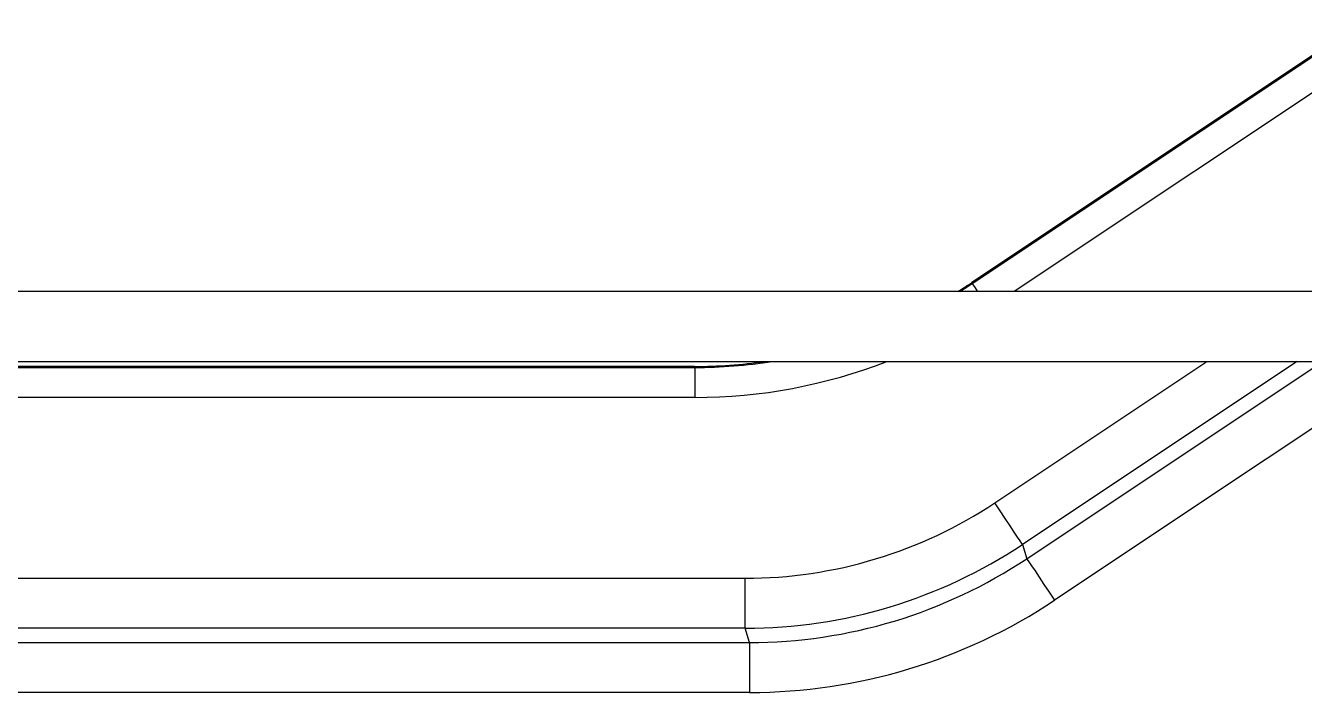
# Model space of a CAD drawing. Extents: x 14808 to 20058, y -13198 to -11680.
# Drawn here: x 19282.63 to 19314.61, y -12011.55 to -11994.86 of the extents above; entities that cross this region are included whole.
import ezdxf

# ---------------------------------------------------------------- set-up
doc = ezdxf.new("R2010")
doc.units = 0
doc.header["$LTSCALE"] = 7
doc.header["$MEASUREMENT"] = 0
doc.layers.add('Layer 5', color=7, linetype='CONTINUOUS')

# ---------------------------------------------------------------- blocks, each defined once
blk = doc.blocks.new('block 7')
at = {"layer": 'Layer 5', "color": 9, "lineweight": 25, "true_color": 0xc4c4c4}
blk.add_lwpolyline([(144.51, 183.99), (-99.55, 183.99)], dxfattribs=at)
blk = doc.blocks.new('block 8')
at = {"layer": 'Layer 5', "color": 9, "lineweight": 25, "true_color": 0xc4c4c4}
blk.add_lwpolyline([(-99.55, 177), (134.01, 177)], dxfattribs=at)
blk = doc.blocks.new('block 1010')
at = {"layer": 'Layer 5', "color": 9, "lineweight": 25, "true_color": 0xc4c4c4}
blk.add_lwpolyline([(104.54, 157.25), (146.91, 185.5)], dxfattribs=at)
blk = doc.blocks.new('block 1012')
at = {"layer": 'Layer 5', "color": 9, "lineweight": 25, "true_color": 0xc4c4c4}
blk.add_lwpolyline([(149.68, 181.34), (107.32, 153.09)], dxfattribs=at)
blk = doc.blocks.new('block 1013')
at = {"layer": 'Layer 5', "color": 9, "lineweight": 25, "true_color": 0xc4c4c4}
blk.add_lwpolyline([(104.54, 157.25), (104.6, 157.17), (104.76, 156.92), (105.02, 156.53), (105.37, 156.02), (105.79, 155.39), (106.26, 154.67), (106.78, 153.9), (107.32, 153.09)], dxfattribs=at)
blk = doc.blocks.new('block 1021')
at = {"layer": 'Layer 5', "color": 9, "lineweight": 25, "true_color": 0xc4c4c4}
blk.add_lwpolyline([(76.81, 143.86), (-102.11, 143.86)], dxfattribs=at)
blk = doc.blocks.new('block 1022')
at = {"layer": 'Layer 5', "color": 9, "lineweight": 25, "true_color": 0xc4c4c4}
blk.add_open_spline([(76.81, 143.86), (87.67, 143.86), (98.28, 147.07), (107.32, 153.09)], degree=3, dxfattribs=at)
blk = doc.blocks.new('block 1027')
at = {"layer": 'Layer 5', "color": 9, "lineweight": 25, "true_color": 0xc4c4c4}
blk.add_open_spline([(76.81, 148.86), (86.68, 148.86), (96.33, 151.78), (104.54, 157.25)], degree=3, dxfattribs=at)
blk = doc.blocks.new('block 1028')
at = {"layer": 'Layer 5', "color": 9, "lineweight": 25, "true_color": 0xc4c4c4}
blk.add_lwpolyline([(76.81, 148.86), (76.81, 143.86)], dxfattribs=at)
blk = doc.blocks.new('block 1029')
at = {"layer": 'Layer 5', "color": 9, "lineweight": 25, "true_color": 0xc4c4c4}
blk.add_lwpolyline([(-102.11, 148.86), (76.81, 148.86)], dxfattribs=at)
blk = doc.blocks.new('block 1040')
at = {"layer": 'Layer 5', "color": 9, "lineweight": 25, "true_color": 0xc4c4c4}
blk.add_open_spline([(76.38, 150.29), (86.25, 150.29), (95.9, 153.21), (104.11, 158.68)], degree=3, dxfattribs=at)
blk = doc.blocks.new('block 1041')
at = {"layer": 'Layer 5', "color": 9, "lineweight": 25, "true_color": 0xc4c4c4}
blk.add_lwpolyline([(104.11, 158.68), (104.54, 157.25)], dxfattribs=at)
blk = doc.blocks.new('block 1042')
at = {"layer": 'Layer 5', "color": 9, "lineweight": 25, "true_color": 0xc4c4c4}
blk.add_lwpolyline([(76.81, 148.86), (76.38, 150.29)], dxfattribs=at)
blk = doc.blocks.new('block 1048')
at = {"layer": 'Layer 5', "color": 9, "lineweight": 25, "true_color": 0xc4c4c4}
blk.add_lwpolyline([(76.38, 150.29), (-102.94, 150.29)], dxfattribs=at)
blk = doc.blocks.new('block 1088')
at = {"layer": 'Layer 5', "color": 9, "lineweight": 25, "true_color": 0xc4c4c4}
blk.add_lwpolyline([(-102.94, 155.29), (76.38, 155.29)], dxfattribs=at)
blk = doc.blocks.new('block 1089')
at = {"layer": 'Layer 5', "color": 9, "lineweight": 25, "true_color": 0xc4c4c4}
blk.add_lwpolyline([(76.38, 150.29), (76.38, 155.29)], dxfattribs=at)
blk = doc.blocks.new('block 1100')
at = {"layer": 'Layer 5', "color": 9, "lineweight": 25, "true_color": 0xc4c4c4}
blk.add_open_spline([(76.38, 155.29), (85.26, 155.29), (93.95, 157.92), (101.34, 162.84)], degree=3, dxfattribs=at)
blk = doc.blocks.new('block 1101')
at = {"layer": 'Layer 5', "color": 9, "lineweight": 25, "true_color": 0xc4c4c4}
blk.add_lwpolyline([(104.11, 158.68), (104.05, 158.77), (103.89, 159.02), (103.63, 159.4), (103.29, 159.92), (102.87, 160.55), (102.39, 161.26), (101.87, 162.04), (101.34, 162.84)], dxfattribs=at)
blk = doc.blocks.new('block 1173')
at = {"layer": 'Layer 5', "color": 9, "lineweight": 25, "true_color": 0xc4c4c4}
blk.add_lwpolyline([(99.08, 184.79), (137.67, 210.51)], dxfattribs=at)
blk = doc.blocks.new('block 1185')
at = {"layer": 'Layer 5', "color": 9, "lineweight": 25, "true_color": 0xc4c4c4}
blk.add_lwpolyline([(71.35, 176.39), (71.35, 173.39)], dxfattribs=at)
blk = doc.blocks.new('block 1186')
at = {"layer": 'Layer 5', "color": 9, "lineweight": 25, "true_color": 0xc4c4c4}
blk.add_lwpolyline([(-95.94, 176.39), (71.35, 176.39)], dxfattribs=at)
blk = doc.blocks.new('block 1187')
at = {"layer": 'Layer 5', "color": 9, "lineweight": 25, "true_color": 0xc4c4c4}
blk.add_lwpolyline([(71.35, 173.39), (-95.94, 173.39)], dxfattribs=at)
blk = doc.blocks.new('block 1232')
at = {"layer": 'Layer 5', "color": 9, "lineweight": 25, "true_color": 0xc4c4c4}
blk.add_open_spline([(71.31, 176.49), (73.67, 176.49), (76.03, 176.66), (78.37, 177)], degree=3, dxfattribs=at)
blk = doc.blocks.new('block 1233')
at = {"layer": 'Layer 5', "color": 9, "lineweight": 25, "true_color": 0xc4c4c4}
blk.add_open_spline([(97.65, 183.99), (98.12, 184.29), (98.59, 184.59), (99.05, 184.89)], degree=3, dxfattribs=at)
blk = doc.blocks.new('block 1234')
at = {"layer": 'Layer 5', "color": 9, "lineweight": 25, "true_color": 0xc4c4c4}
blk.add_lwpolyline([(99.05, 184.89), (99.08, 184.79)], dxfattribs=at)
blk = doc.blocks.new('block 1235')
at = {"layer": 'Layer 5', "color": 9, "lineweight": 25, "true_color": 0xc4c4c4}
blk.add_lwpolyline([(71.35, 176.39), (71.31, 176.49)], dxfattribs=at)
blk = doc.blocks.new('block 1254')
at = {"layer": 'Layer 5', "color": 9, "lineweight": 25, "true_color": 0xc4c4c4}
blk.add_lwpolyline([(71.31, 176.49), (-96.05, 176.49)], dxfattribs=at)
blk = doc.blocks.new('block 1255')
at = {"layer": 'Layer 5', "color": 9, "lineweight": 25, "true_color": 0xc4c4c4}
blk.add_lwpolyline([(137.64, 210.62), (99.05, 184.89)], dxfattribs=at)
blk = doc.blocks.new('block 1390')
at = {"layer": 'Layer 5', "color": 9, "lineweight": 25, "true_color": 0xc4c4c4}
blk.add_lwpolyline([(131.58, 177), (104.11, 158.68)], dxfattribs=at)
blk = doc.blocks.new('block 1400')
at = {"layer": 'Layer 5', "color": 9, "lineweight": 25, "true_color": 0xc4c4c4}
blk.add_lwpolyline([(101.34, 162.84), (122.57, 177)], dxfattribs=at)
blk = doc.blocks.new('block 1408')
at = {"layer": 'Layer 5', "color": 9, "lineweight": 25, "true_color": 0xc4c4c4}
blk.add_lwpolyline([(139.33, 208.02), (103.3, 183.99)], dxfattribs=at)
blk = doc.blocks.new('block 1409')
at = {"layer": 'Layer 5', "color": 9, "lineweight": 25, "true_color": 0xc4c4c4}
blk.add_lwpolyline([(99.08, 184.79), (99.12, 184.73), (99.21, 184.59), (99.37, 184.35), (99.57, 184.04), (99.61, 183.99)], dxfattribs=at)
blk = doc.blocks.new('block 1410')
at = {"layer": 'Layer 5', "color": 9, "lineweight": 25, "true_color": 0xc4c4c4}
blk.add_open_spline([(71.35, 176.39), (73.94, 176.39), (76.54, 176.59), (79.1, 177)], degree=3, dxfattribs=at)
blk = doc.blocks.new('block 1411')
at = {"layer": 'Layer 5', "color": 9, "lineweight": 25, "true_color": 0xc4c4c4}
blk.add_open_spline([(97.85, 183.99), (98.27, 184.25), (98.68, 184.52), (99.08, 184.79)], degree=3, dxfattribs=at)
blk = doc.blocks.new('block 1412')
at = {"layer": 'Layer 5', "color": 9, "lineweight": 25, "true_color": 0xc4c4c4}
blk.add_open_spline([(71.35, 173.39), (77.92, 173.39), (84.43, 174.61), (90.56, 177)], degree=3, dxfattribs=at)
blk = doc.blocks.new('block 2')
at = {"layer": 'Layer 5'}
for name in ['block 1255', 'block 1173', 'block 1408', 'block 1233', 'block 1411', 'block 1234', 'block 1409', 'block 1010', 'block 7', 'block 1012', 'block 8', 'block 1232', 'block 1410', 'block 1412', 'block 1400', 'block 1390', 'block 1254', 'block 1186', 'block 1235', 'block 1185', 'block 1187', 'block 1100', 'block 1101', 'block 1040', 'block 1041', 'block 1027', 'block 1013', 'block 1088', 'block 1089', 'block 1022', 'block 1048', 'block 1042', 'block 1029', 'block 1028', 'block 1021']:
    blk.add_blockref(name, (0, 0), dxfattribs=at)

msp = doc.modelspace()

# ---------------------------------------------------------------- block references
at = {"layer": 'Layer 5', "xscale": 0.25, "yscale": 0.25, "zscale": 0.25}
msp.add_blockref('block 2', (19281.531, -12047.516), dxfattribs=at)

doc.saveas('drawing.dxf')
